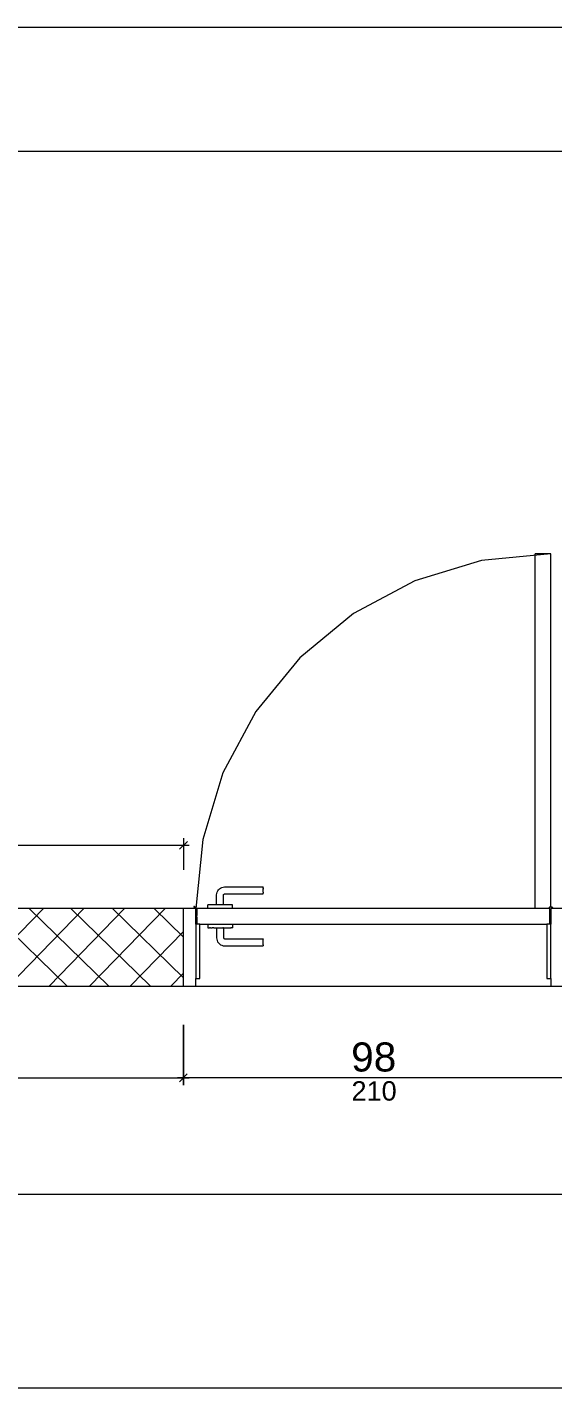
# Model space of a CAD drawing. Extents: x 0 to 1189, y 0 to 841.
# Drawn here: x 298.8 to 325.9, y 610 to 680.2 of the extents above; entities that cross this region are included whole.
import ezdxf
from ezdxf.lldxf.tags import DXFTag

# ---------------------------------------------------------------- set-up
doc = ezdxf.new("R2010")
doc.units = 0
doc.layers.get('0').update_dxf_attribs({"lineweight": 35})
for name, color, linetype, lineweight in [('211.5 Stahlbeton Kontur', 7, 'Continuous', 25), ('211.5 Stahlbeton Schraffur', 7, 'Continuous', 25), ('273.0 Innentüren', 7, 'Continuous', 25), ('Bemassung', 7, 'Continuous', 25), ('Gebäude Kontur', 7, 'Continuous', 25), ('Hilfskörper', 7, 'Continuous', 25)]:
    doc.layers.add(name, color=color, linetype=linetype, lineweight=lineweight)
doc.styles.get("Standard").update_dxf_attribs({"font": 'arial.ttf'})
tags = doc.linetypes.add('DASHED2', pattern=[9.525, 6.35, -3.175]).pattern_tags.tags
tags[6:7] = [DXFTag(74, 4), DXFTag(75, 0), DXFTag(340, '0'), DXFTag(46, 1.0), DXFTag(50, 0.0), DXFTag(44, 0.0), DXFTag(45, 0.0)]
tags[4:5] = [DXFTag(74, 4), DXFTag(75, 0), DXFTag(340, '0'), DXFTag(46, 1.0), DXFTag(50, 0.0), DXFTag(44, 0.0), DXFTag(45, 0.0)]
tags = doc.linetypes.add('Strichlin_lang', pattern=[0.5, 0.3, -0.2]).pattern_tags.tags
tags[6:7] = [DXFTag(74, 4), DXFTag(75, 0), DXFTag(340, '0'), DXFTag(46, 1.0), DXFTag(50, 0.0), DXFTag(44, 0.0), DXFTag(45, 0.0)]
tags[4:5] = [DXFTag(74, 4), DXFTag(75, 0), DXFTag(340, '0'), DXFTag(46, 1.0), DXFTag(50, 0.0), DXFTag(44, 0.0), DXFTag(45, 0.0)]

# ---------------------------------------------------------------- blocks, each defined once
blk = doc.blocks.new('Referenz-A0SO6TOG06', base_point=(4.401, 96.704))
at = {"layer": '211.5 Stahlbeton Kontur', "color": 0, "lineweight": 18}
for p, q in [((306.84, 634.737), (268.442, 634.738)), ((306.842, 630.738), (306.842, 634.738)), ((273.942, 630.738), (306.842, 630.738))]:
    blk.add_line(p, q, dxfattribs=at)
at = {"layer": '211.5 Stahlbeton Schraffur', "color": 0, "lineweight": 13}
for p, q in [((295.722, 630.738), (299.613, 634.737)), ((300.832, 630.738), (296.721, 634.737)), ((297.814, 630.738), (301.706, 634.737)), ((302.983, 630.738), (298.872, 634.737)), ((299.907, 630.738), (303.799, 634.737)), ((305.134, 630.738), (301.024, 634.737)), ((302, 630.738), (305.891, 634.737)), ((306.842, 631.169), (303.175, 634.737)), ((306.842, 633.262), (305.326, 634.737)), ((304.093, 630.738), (306.842, 633.563)), ((306.186, 630.738), (306.842, 631.412))]:
    blk.add_line(p, q, dxfattribs=at)
at = {"layer": '273.0 Innentüren', "color": 0, "lineweight": 13}
for p, q in [((322.228, 652.705), (318.792, 651.662)), ((325.802, 653.056), (322.228, 652.705)), ((325.802, 653.056), (325.002, 653.056)), ((325.002, 634.736), (325.002, 653.056)), ((325.802, 634.836), (325.802, 653.056)), ((318.792, 651.662), (315.624, 649.969)), ((315.624, 649.969), (312.848, 647.691)), ((312.848, 647.691), (310.57, 644.915)), ((310.57, 644.915), (308.877, 641.748)), ((308.877, 641.748), (307.834, 638.311)), ((307.834, 638.311), (307.482, 634.737)), ((308.577, 635.581), (308.608, 635.647)), ((308.608, 635.647), (308.65, 635.707)), ((308.65, 635.707), (308.701, 635.759)), ((308.701, 635.759), (308.762, 635.801)), ((308.762, 635.801), (308.828, 635.832)), ((308.828, 635.832), (308.899, 635.851)), ((308.899, 635.851), (308.964, 635.857)), ((308.964, 635.857), (310.952, 635.857)), ((310.952, 635.815), (310.952, 635.857)), ((310.952, 635.815), (310.952, 635.793)), ((310.952, 635.767), (310.952, 635.793)), ((310.952, 635.767), (310.952, 635.738)), ((310.952, 635.708), (310.952, 635.738)), ((310.952, 635.677), (310.952, 635.708)), ((310.952, 635.646), (310.952, 635.677)), ((310.952, 635.615), (310.952, 635.646)), ((308.102, 634.937), (308.092, 634.937)), ((308.092, 634.737), (308.092, 634.937)), ((308.13, 634.937), (308.102, 634.937)), ((308.178, 634.937), (308.13, 634.937)), ((308.242, 634.937), (308.178, 634.937)), ((308.32, 634.937), (308.242, 634.937)), ((308.412, 634.937), (308.32, 634.937)), ((308.513, 634.937), (308.412, 634.937)), ((308.552, 634.937), (308.513, 634.937)), ((308.552, 635.445), (308.558, 635.51)), ((308.552, 634.937), (308.552, 635.445)), ((308.576, 634.937), (308.552, 634.937)), ((308.558, 635.51), (308.577, 635.581)), ((308.594, 634.937), (308.576, 634.937)), ((308.616, 634.937), (308.594, 634.937)), ((308.621, 634.937), (308.616, 634.937)), ((308.642, 634.937), (308.621, 634.937)), ((308.67, 634.937), (308.642, 634.937)), ((308.701, 634.937), (308.67, 634.937)), ((308.732, 634.937), (308.701, 634.937)), ((308.763, 634.937), (308.732, 634.937)), ((308.793, 634.937), (308.763, 634.937)), ((308.822, 634.937), (308.793, 634.937)), ((308.843, 634.937), (308.822, 634.937)), ((308.848, 634.937), (308.843, 634.937)), ((308.87, 634.937), (308.848, 634.937)), ((308.901, 634.937), (308.87, 634.937)), ((308.909, 634.937), (308.901, 634.937)), ((308.912, 634.937), (308.909, 634.937)), ((308.912, 635.429), (308.913, 635.447)), ((308.912, 634.937), (308.912, 635.429)), ((308.951, 634.937), (308.912, 634.937)), ((308.913, 635.447), (308.916, 635.457)), ((308.916, 635.457), (308.921, 635.467)), ((308.921, 635.467), (308.926, 635.475)), ((308.926, 635.475), (308.934, 635.482)), ((308.934, 635.482), (308.942, 635.488)), ((308.942, 635.488), (308.952, 635.493)), ((309.052, 634.937), (308.951, 634.937)), ((308.952, 635.493), (308.962, 635.495)), ((308.962, 635.495), (308.98, 635.497)), ((308.98, 635.497), (310.952, 635.497)), ((309.143, 634.937), (309.052, 634.937)), ((309.222, 634.937), (309.143, 634.937)), ((309.286, 634.937), (309.222, 634.937)), ((309.333, 634.937), (309.286, 634.937)), ((309.362, 634.937), (309.333, 634.937)), ((309.372, 634.937), (309.362, 634.937)), ((309.372, 634.737), (309.372, 634.937)), ((310.952, 635.587), (310.952, 635.615)), ((310.952, 635.587), (310.952, 635.539)), ((310.952, 635.521), (310.952, 635.539)), ((310.952, 635.508), (310.952, 635.521)), ((310.952, 635.497), (310.952, 635.508)), ((306.84, 630.737), (306.84, 634.737)), ((307.466, 634.737), (306.842, 634.737)), ((307.375, 634.844), (307.375, 634.813)), ((307.408, 634.84), (307.375, 634.844)), ((307.375, 634.813), (307.392, 634.811)), ((307.422, 634.801), (307.392, 634.811)), ((307.408, 634.84), (307.438, 634.827)), ((307.457, 634.767), (307.422, 634.801)), ((307.485, 634.782), (307.438, 634.827)), ((307.457, 634.767), (307.466, 634.737)), ((307.482, 634.737), (307.466, 634.737)), ((307.482, 634.72), (307.482, 634.737)), ((307.482, 634.737), (307.497, 634.737)), ((307.482, 634.083), (307.482, 634.72)), ((307.497, 634.737), (307.485, 634.782)), ((307.502, 634.72), (307.497, 634.737)), ((307.497, 634.737), (307.532, 634.737)), ((307.502, 634.72), (307.502, 634.432)), ((307.512, 634.432), (307.502, 634.432)), ((307.502, 634.386), (307.502, 634.432)), ((307.502, 634.386), (307.502, 634.178)), ((307.532, 634.591), (307.512, 634.591)), ((307.512, 634.44), (307.512, 634.591)), ((307.532, 634.44), (307.512, 634.44)), ((307.512, 634.432), (307.512, 634.44)), ((307.532, 634.432), (307.512, 634.432)), ((307.512, 634.386), (307.512, 634.432)), ((307.512, 634.386), (307.512, 634.178)), ((308.092, 634.737), (307.532, 634.737)), ((307.532, 634.737), (307.532, 634.591)), ((307.532, 634.591), (307.532, 634.44)), ((307.532, 634.44), (307.532, 634.432)), ((307.532, 634.432), (307.532, 634.388)), ((307.532, 634.388), (307.532, 634.386)), ((307.532, 634.288), (307.532, 634.386)), ((307.532, 634.288), (307.532, 634.286)), ((307.532, 634.286), (307.532, 634.178)), ((308.102, 634.737), (308.092, 634.737)), ((308.13, 634.737), (308.102, 634.737)), ((308.178, 634.737), (308.13, 634.737)), ((308.242, 634.737), (308.178, 634.737)), ((308.32, 634.737), (308.242, 634.737)), ((308.412, 634.737), (308.32, 634.737)), ((308.513, 634.737), (308.412, 634.737)), ((308.621, 634.737), (308.513, 634.737)), ((308.732, 634.737), (308.621, 634.737)), ((308.843, 634.737), (308.732, 634.737)), ((308.951, 634.737), (308.843, 634.737)), ((309.052, 634.737), (308.951, 634.737)), ((309.143, 634.737), (309.052, 634.737)), ((309.222, 634.737), (309.143, 634.737)), ((309.286, 634.737), (309.222, 634.737)), ((309.333, 634.737), (309.286, 634.737)), ((309.362, 634.737), (309.333, 634.737)), ((309.372, 634.737), (309.362, 634.737)), ((325.002, 634.736), (309.372, 634.737)), ((325.702, 634.736), (325.002, 634.736)), ((325.702, 634.736), (325.705, 634.762)), ((325.752, 634.736), (325.702, 634.736)), ((325.705, 634.762), (325.715, 634.786)), ((325.715, 634.786), (325.731, 634.807)), ((325.731, 634.807), (325.752, 634.823)), ((325.752, 634.823), (325.776, 634.833)), ((325.752, 634.65), (325.752, 634.736)), ((325.776, 634.64), (325.752, 634.65)), ((325.752, 633.936), (325.752, 634.65)), ((325.776, 634.833), (325.802, 634.836)), ((325.802, 634.636), (325.776, 634.64)), ((325.802, 634.836), (325.828, 634.833)), ((325.902, 634.736), (325.802, 634.736)), ((325.802, 634.736), (325.802, 634.636)), ((325.802, 634.636), (325.802, 633.936)), ((325.828, 634.833), (325.852, 634.823)), ((325.852, 634.823), (325.873, 634.807)), ((325.873, 634.807), (325.888, 634.786)), ((325.888, 634.786), (325.898, 634.762)), ((325.898, 634.762), (325.902, 634.736)), ((326.442, 634.736), (325.902, 634.736)), ((307.482, 633.937), (307.482, 634.083)), ((307.482, 634.083), (307.502, 634.083)), ((307.532, 633.937), (307.482, 633.937)), ((307.482, 633.937), (307.482, 631.137)), ((307.502, 634.178), (307.512, 634.178)), ((307.502, 634.083), (307.502, 634.178)), ((307.512, 634.178), (307.512, 634.17)), ((307.512, 634.178), (307.532, 634.178)), ((307.532, 634.17), (307.512, 634.17)), ((307.512, 634.083), (307.512, 634.17)), ((307.532, 634.083), (307.512, 634.083)), ((307.532, 634.178), (307.532, 634.17)), ((307.532, 634.17), (307.532, 634.083)), ((307.532, 634.083), (307.532, 633.937)), ((307.682, 633.937), (307.532, 633.937)), ((307.682, 631.137), (307.682, 633.937)), ((307.682, 633.937), (308.092, 633.937)), ((308.092, 633.937), (308.102, 633.937)), ((308.092, 633.937), (308.092, 633.737)), ((308.102, 633.737), (308.092, 633.737)), ((308.102, 633.937), (308.13, 633.937)), ((308.102, 633.737), (308.13, 633.737)), ((308.13, 633.937), (308.178, 633.937)), ((308.13, 633.737), (308.178, 633.737)), ((308.178, 633.937), (308.242, 633.937)), ((308.242, 633.737), (308.178, 633.737)), ((308.242, 633.937), (308.32, 633.937)), ((308.242, 633.737), (308.32, 633.737)), ((308.32, 633.937), (308.412, 633.937)), ((308.412, 633.737), (308.32, 633.737)), ((308.412, 633.937), (308.513, 633.937)), ((308.412, 633.737), (308.513, 633.737)), ((308.513, 633.937), (308.621, 633.937)), ((308.513, 633.737), (308.552, 633.737)), ((308.552, 633.737), (308.552, 633.229)), ((308.552, 633.737), (308.576, 633.737)), ((308.576, 633.737), (308.594, 633.737)), ((308.594, 633.737), (308.616, 633.737)), ((308.616, 633.737), (308.621, 633.737)), ((308.621, 633.937), (308.732, 633.937)), ((308.621, 633.737), (308.642, 633.737)), ((308.642, 633.737), (308.67, 633.737)), ((308.67, 633.737), (308.701, 633.737)), ((308.701, 633.737), (308.732, 633.737)), ((308.732, 633.937), (308.843, 633.937)), ((308.732, 633.737), (308.763, 633.737)), ((308.763, 633.737), (308.793, 633.737)), ((308.793, 633.737), (308.822, 633.737)), ((308.822, 633.737), (308.843, 633.737)), ((308.843, 633.937), (308.951, 633.937)), ((308.843, 633.737), (308.848, 633.737)), ((308.848, 633.737), (308.87, 633.737)), ((308.901, 633.737), (308.87, 633.737)), ((308.901, 633.737), (308.909, 633.737)), ((308.909, 633.737), (308.912, 633.737)), ((308.912, 633.737), (308.951, 633.737)), ((308.912, 633.737), (308.912, 633.245)), ((308.951, 633.937), (309.052, 633.937)), ((308.951, 633.737), (309.052, 633.737)), ((309.052, 633.937), (309.143, 633.937)), ((309.052, 633.737), (309.143, 633.737)), ((309.143, 633.937), (309.222, 633.937)), ((309.143, 633.737), (309.222, 633.737)), ((309.222, 633.937), (309.286, 633.937)), ((309.222, 633.737), (309.286, 633.737)), ((309.286, 633.937), (309.333, 633.937)), ((309.333, 633.737), (309.286, 633.737)), ((309.333, 633.937), (309.362, 633.937)), ((309.333, 633.737), (309.362, 633.737)), ((309.362, 633.937), (309.372, 633.937)), ((309.372, 633.737), (309.362, 633.737)), ((309.372, 633.937), (309.372, 633.737)), ((309.372, 633.937), (325.602, 633.936)), ((325.602, 633.936), (325.602, 631.136)), ((325.752, 633.936), (325.602, 633.936)), ((325.802, 633.936), (325.752, 633.936)), ((325.802, 631.136), (325.802, 633.936)), ((308.552, 633.229), (308.558, 633.164)), ((308.558, 633.164), (308.576, 633.093)), ((308.576, 633.093), (308.607, 633.027)), ((308.607, 633.027), (308.65, 632.967)), ((308.65, 632.967), (308.701, 632.915)), ((308.701, 632.915), (308.761, 632.873)), ((308.761, 632.873), (308.828, 632.842)), ((308.828, 632.842), (308.899, 632.823)), ((308.912, 633.245), (308.913, 633.227)), ((308.913, 633.227), (308.916, 633.217)), ((308.916, 633.217), (308.92, 633.207)), ((308.92, 633.207), (308.926, 633.199)), ((308.926, 633.199), (308.934, 633.192)), ((308.934, 633.192), (308.942, 633.186)), ((308.942, 633.186), (308.952, 633.181)), ((308.952, 633.181), (308.962, 633.179)), ((308.962, 633.179), (308.98, 633.177)), ((308.98, 633.177), (310.952, 633.177)), ((310.952, 633.177), (310.952, 633.166)), ((310.952, 633.153), (310.952, 633.166)), ((310.952, 633.135), (310.952, 633.153)), ((310.952, 633.087), (310.952, 633.135)), ((310.952, 633.058), (310.952, 633.087)), ((310.952, 633.028), (310.952, 633.058)), ((310.952, 632.997), (310.952, 633.028)), ((310.952, 632.966), (310.952, 632.997)), ((310.952, 632.935), (310.952, 632.966)), ((310.952, 632.907), (310.952, 632.935)), ((310.952, 632.881), (310.952, 632.907)), ((310.952, 632.859), (310.952, 632.881)), ((310.952, 632.859), (310.952, 632.817)), ((308.899, 632.823), (308.964, 632.817)), ((308.964, 632.817), (310.952, 632.817)), ((306.842, 630.737), (307.482, 630.737)), ((307.482, 631.137), (307.682, 631.137)), ((307.482, 630.737), (307.482, 631.137)), ((325.602, 631.136), (325.802, 631.136)), ((325.802, 631.136), (325.802, 630.736)), ((325.802, 630.736), (326.44, 630.736))]:
    blk.add_line(p, q, dxfattribs=at)
at = {"layer": 'Bemassung', "color": 0, "lineweight": 13}
for p, q in [((306.842, 638.001), (286.442, 638.001)), ((306.642, 637.801), (307.042, 638.201)), ((306.842, 638.376), (306.842, 636.737)), ((307.142, 638.001), (306.842, 638.001)), ((306.84, 625.626), (306.84, 628.738)), ((306.84, 628.737), (306.84, 625.626)), ((273.942, 626.001), (306.84, 626.001)), ((306.84, 626.001), (306.54, 626.001)), ((306.64, 625.801), (307.04, 626.201)), ((307.04, 626.201), (306.64, 625.801)), ((306.84, 626.001), (307.14, 626.001)), ((326.442, 626.001), (306.84, 626.001)), ((273.942, 620.001), (482.842, 620.001)), ((273.939, 610.001), (395.337, 610.001))]:
    blk.add_line(p, q, dxfattribs=at)
at = {"layer": 'Gebäude Kontur', "color": 0, "linetype": 'Strichlin_lang', "lineweight": 13, "ltscale": 0.13}
for p, q in [((289.945, 680.237), (406.745, 680.233)), ((296.344, 673.837), (400.344, 673.834))]:
    blk.add_line(p, q, dxfattribs=at)
at = {"layer": 'Hilfskörper', "color": 0, "linetype": 'DASHED2', "lineweight": 13, "ltscale": 0.13}
blk.add_line((307.482, 630.737), (325.802, 630.736), dxfattribs=at)
at = {"layer": 'Bemassung', "color": 0, "linetype": 'Continuous', "lineweight": 13, "ltscale": 0.13, "insert": (315.497, 627.828), "char_height": 1.5, "attachment_point": 1}
blk.add_mtext('{\\fArial;98}', dxfattribs=at)
at = {"layer": 'Bemassung', "color": 0, "lineweight": 13, "insert": (315.516, 625.826), "char_height": 1.00012, "attachment_point": 1}
blk.add_mtext('{\\fArial;210}', dxfattribs=at)

msp = doc.modelspace()

# ---------------------------------------------------------------- block references
at = {"color": 8, "lineweight": 25, "ltscale": 0.25, "true_color": 0x808080}
msp.add_blockref('Referenz-A0SO6TOG06', (4.401, 96.704), dxfattribs=at)

doc.saveas('drawing.dxf')
